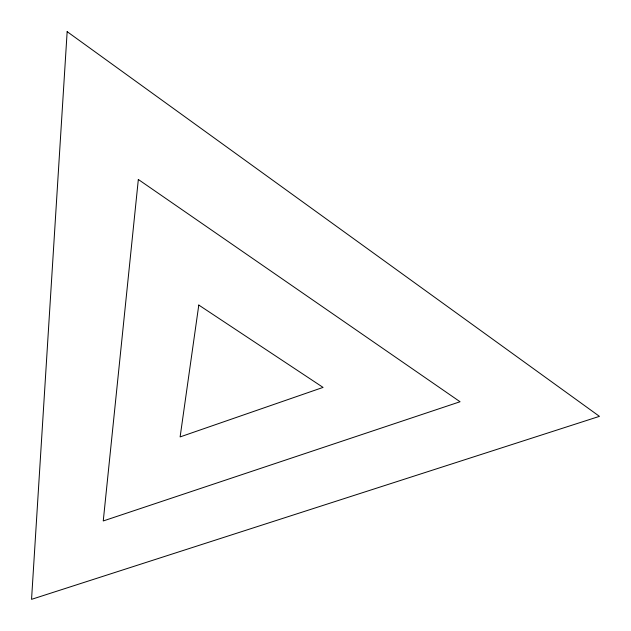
<?xml version="1.0" encoding="UTF-8"?>
<svg xmlns="http://www.w3.org/2000/svg" width="631" height="631" viewBox="0 0 631 631"><rect width="100%" height="100%" fill="white"/><g stroke="black" fill="none" stroke-linecap="round" stroke-linejoin="round"><path stroke-width="0.95" d="M67.154 31.66L31.55 599.34L599.45 416.35L67.154 31.66M138.331 179.48L103.255 520.954L460.062 401.75L138.331 179.48M198.789 305.057L180.119 436.912L323.064 387.402L198.789 305.057"/></g></svg>
